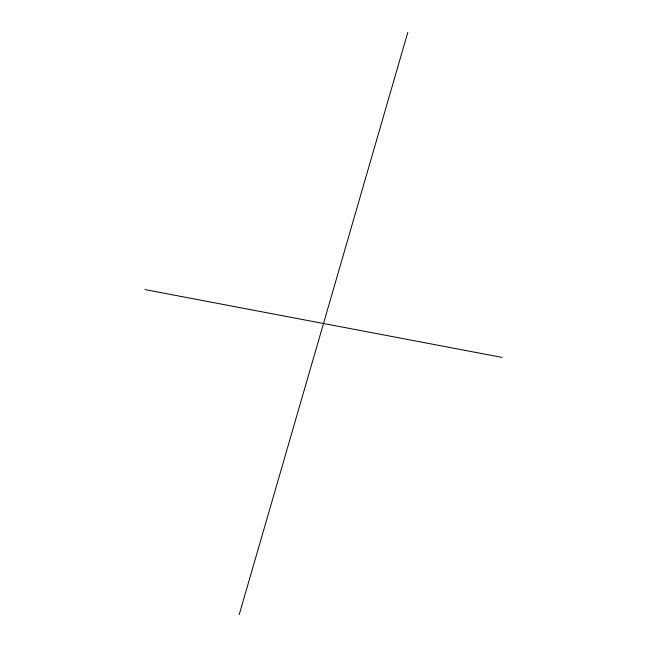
<?xml version="1.0" encoding="UTF-8"?>
<svg xmlns="http://www.w3.org/2000/svg" width="647" height="647" viewBox="0 0 647 647"><rect width="100%" height="100%" fill="white"/><g stroke="black" fill="none" stroke-linecap="round" stroke-linejoin="round"><path stroke-width="0.97" d="M239.196 614.65L407.804 32.35M144.92 289.581L502.08 357.419"/></g></svg>
